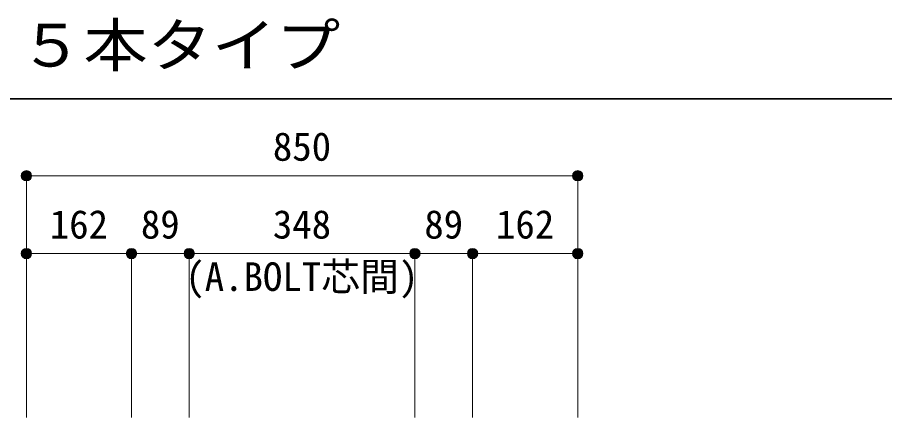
# Model space of a CAD drawing. Units: millimetres at full size, sheet at 1:20. Extents: x -3982 to 3969, y -2797 to 2801.
# Drawn here: x -3193 to -1856, y -640 to -22 of the extents above; entities that cross this region are included whole.
import ezdxf
from ezdxf.enums import TextEntityAlignment as Align

# ---------------------------------------------------------------- set-up
doc = ezdxf.new("R2010")
doc.units = ezdxf.units.MM
doc.header["$LTSCALE"] = 20
doc.header["$PDMODE"] = 32
doc.header["$PDSIZE"] = 12
for name, color, linetype, lineweight in [('6-7_文字', 7, 'Continuous', 18), ('6-D_寸法', 4, 'Continuous', 9), ('F-0_枠', 6, 'Continuous', 40)]:
    doc.layers.add(name, color=color, linetype=linetype, lineweight=lineweight)
doc.styles.add('ＭＳ ゴシック', font='')
doc.styles.get('ＭＳ ゴシック').set_extended_font_data('MS Gothic')

msp = doc.modelspace()

# ---------------------------------------------------------------- linework, layer by layer
at = {"layer": '6-D_寸法'}
for p, q in [((-3178.87, -266.65), (-2328.87, -266.65)), ((-2328.87, -266.65), (-2328.87, -386.65)), ((-3178.87, -386.65), (-3016.87, -386.65)), ((-3016.87, -386.65), (-3016.87, -639.67)), ((-3016.87, -386.65), (-2927.87, -386.65)), ((-2927.87, -386.65), (-2927.87, -639.67)), ((-2927.87, -386.65), (-2579.87, -386.65)), ((-2579.87, -386.65), (-2579.87, -639.67)), ((-2579.87, -386.65), (-2490.87, -386.65)), ((-2490.87, -386.65), (-2490.87, -639.67)), ((-2490.87, -386.65), (-2328.87, -386.65)), ((-2328.87, -386.65), (-2328.87, -639.67))]:
    msp.add_line(p, q, dxfattribs=at)
msp.add_lwpolyline([(-3178.87, -266.65), (-3178.87, -386.65), (-3178.87, -639.67)], dxfattribs=at)
for centre, radius in [((-3178.87, -266.65), 8), ((-3178.87, -266.65), 7.2), ((-3178.87, -266.65), 6.4), ((-3178.87, -266.65), 5.6), ((-3178.87, -266.65), 4.8), ((-3178.87, -266.65), 4), ((-3178.87, -266.65), 3.2), ((-3178.87, -266.65), 2.4), ((-3178.87, -266.65), 1.6), ((-3178.87, -266.65), 0.8), ((-2328.87, -266.65), 8), ((-2328.87, -266.65), 7.2), ((-2328.87, -266.65), 6.4), ((-2328.87, -266.65), 5.6), ((-2328.87, -266.65), 4.8), ((-2328.87, -266.65), 4), ((-2328.87, -266.65), 3.2), ((-2328.87, -266.65), 2.4), ((-2328.87, -266.65), 1.6), ((-2328.87, -266.65), 0.8), ((-3178.87, -386.65), 8), ((-3178.87, -386.65), 7.2), ((-3178.87, -386.65), 6.4), ((-3178.87, -386.65), 5.6), ((-3178.87, -386.65), 4.8), ((-3178.87, -386.65), 4), ((-3178.87, -386.65), 3.2), ((-3178.87, -386.65), 2.4), ((-3178.87, -386.65), 1.6), ((-3178.87, -386.65), 0.8), ((-3016.87, -386.65), 8), ((-3016.87, -386.65), 7.2), ((-3016.87, -386.65), 6.4), ((-3016.87, -386.65), 5.6), ((-3016.87, -386.65), 4.8), ((-3016.87, -386.65), 4), ((-3016.87, -386.65), 3.2), ((-3016.87, -386.65), 2.4), ((-3016.87, -386.65), 1.6), ((-3016.87, -386.65), 0.8), ((-2927.87, -386.65), 8), ((-2927.87, -386.65), 7.2), ((-2927.87, -386.65), 6.4), ((-2927.87, -386.65), 5.6), ((-2927.87, -386.65), 4.8), ((-2927.87, -386.65), 4), ((-2927.87, -386.65), 3.2), ((-2927.87, -386.65), 2.4), ((-2927.87, -386.65), 1.6), ((-2927.87, -386.65), 0.8), ((-2579.87, -386.65), 8), ((-2579.87, -386.65), 7.2), ((-2579.87, -386.65), 6.4), ((-2579.87, -386.65), 5.6), ((-2579.87, -386.65), 4.8), ((-2579.87, -386.65), 4), ((-2579.87, -386.65), 3.2), ((-2579.87, -386.65), 2.4), ((-2579.87, -386.65), 1.6), ((-2579.87, -386.65), 0.8), ((-2490.87, -386.65), 8), ((-2490.87, -386.65), 7.2), ((-2490.87, -386.65), 6.4), ((-2490.87, -386.65), 5.6), ((-2490.87, -386.65), 4.8), ((-2490.87, -386.65), 4), ((-2490.87, -386.65), 3.2), ((-2490.87, -386.65), 2.4), ((-2490.87, -386.65), 1.6), ((-2490.87, -386.65), 0.8), ((-2328.87, -386.65), 8), ((-2328.87, -386.65), 7.2), ((-2328.87, -386.65), 6.4), ((-2328.87, -386.65), 5.6), ((-2328.87, -386.65), 4.8), ((-2328.87, -386.65), 4), ((-2328.87, -386.65), 3.2), ((-2328.87, -386.65), 2.4), ((-2328.87, -386.65), 1.6), ((-2328.87, -386.65), 0.8)]:
    msp.add_circle(centre, radius, dxfattribs=at)
at = {"layer": '6-D_寸法', "color": 7}
for p in [(-3178.87, -266.65), (-2328.87, -266.65), (-3178.87, -386.65), (-3016.87, -386.65), (-2927.87, -386.65), (-2579.87, -386.65), (-2490.87, -386.65), (-2328.87, -386.65)]:
    msp.add_point(p, dxfattribs=at)
at = {"layer": 'F-0_枠', "color": 2, "lineweight": 35}
msp.add_line((-3981.92, -148.03), (2482.4, -148.03), dxfattribs=at)

# ---------------------------------------------------------------- texts
at = {"layer": '6-7_文字', "color": 2, "style": 'ＭＳ ゴシック', "width": 1.1}
msp.add_text('\u3000\u3000基礎梁主筋\u3000５本タイプ', height=65.98, dxfattribs=at).set_placement((-3981.92, -118.03), align=Align.BOTTOM_LEFT)
at = {"layer": '6-D_寸法', "style": 'ＭＳ ゴシック'}
for s, p in [('850', (-2798.87, -256.65)), ('162', (-3142.87, -376.65)), ('89', (-3002.37, -376.65)), ('348', (-2798.87, -376.65)), ('89', (-2565.37, -376.65)), ('162', (-2454.87, -376.65)), ('(A.BOLT芯間)', (-2933.87, -457.38))]:
    msp.add_text(s, height=43.99, dxfattribs=at).set_placement(p, align=Align.BOTTOM_LEFT)

doc.saveas('drawing.dxf')
